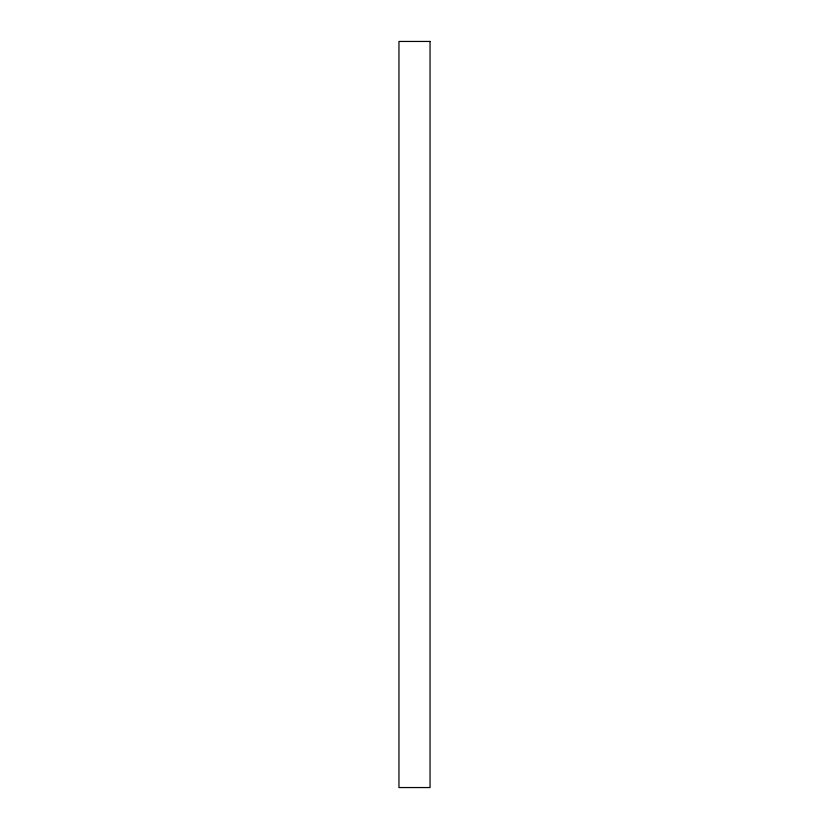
<?xml version="1.0" encoding="UTF-8"?>
<svg xmlns="http://www.w3.org/2000/svg" width="829" height="829" viewBox="0 0 829 829"><rect width="100%" height="100%" fill="white"/><g stroke="black" fill="none" stroke-linecap="round" stroke-linejoin="round"><path stroke-width="1.24" d="M430.044 41.45L398.956 41.45L398.956 787.55L430.044 787.55L430.044 41.45"/></g></svg>
